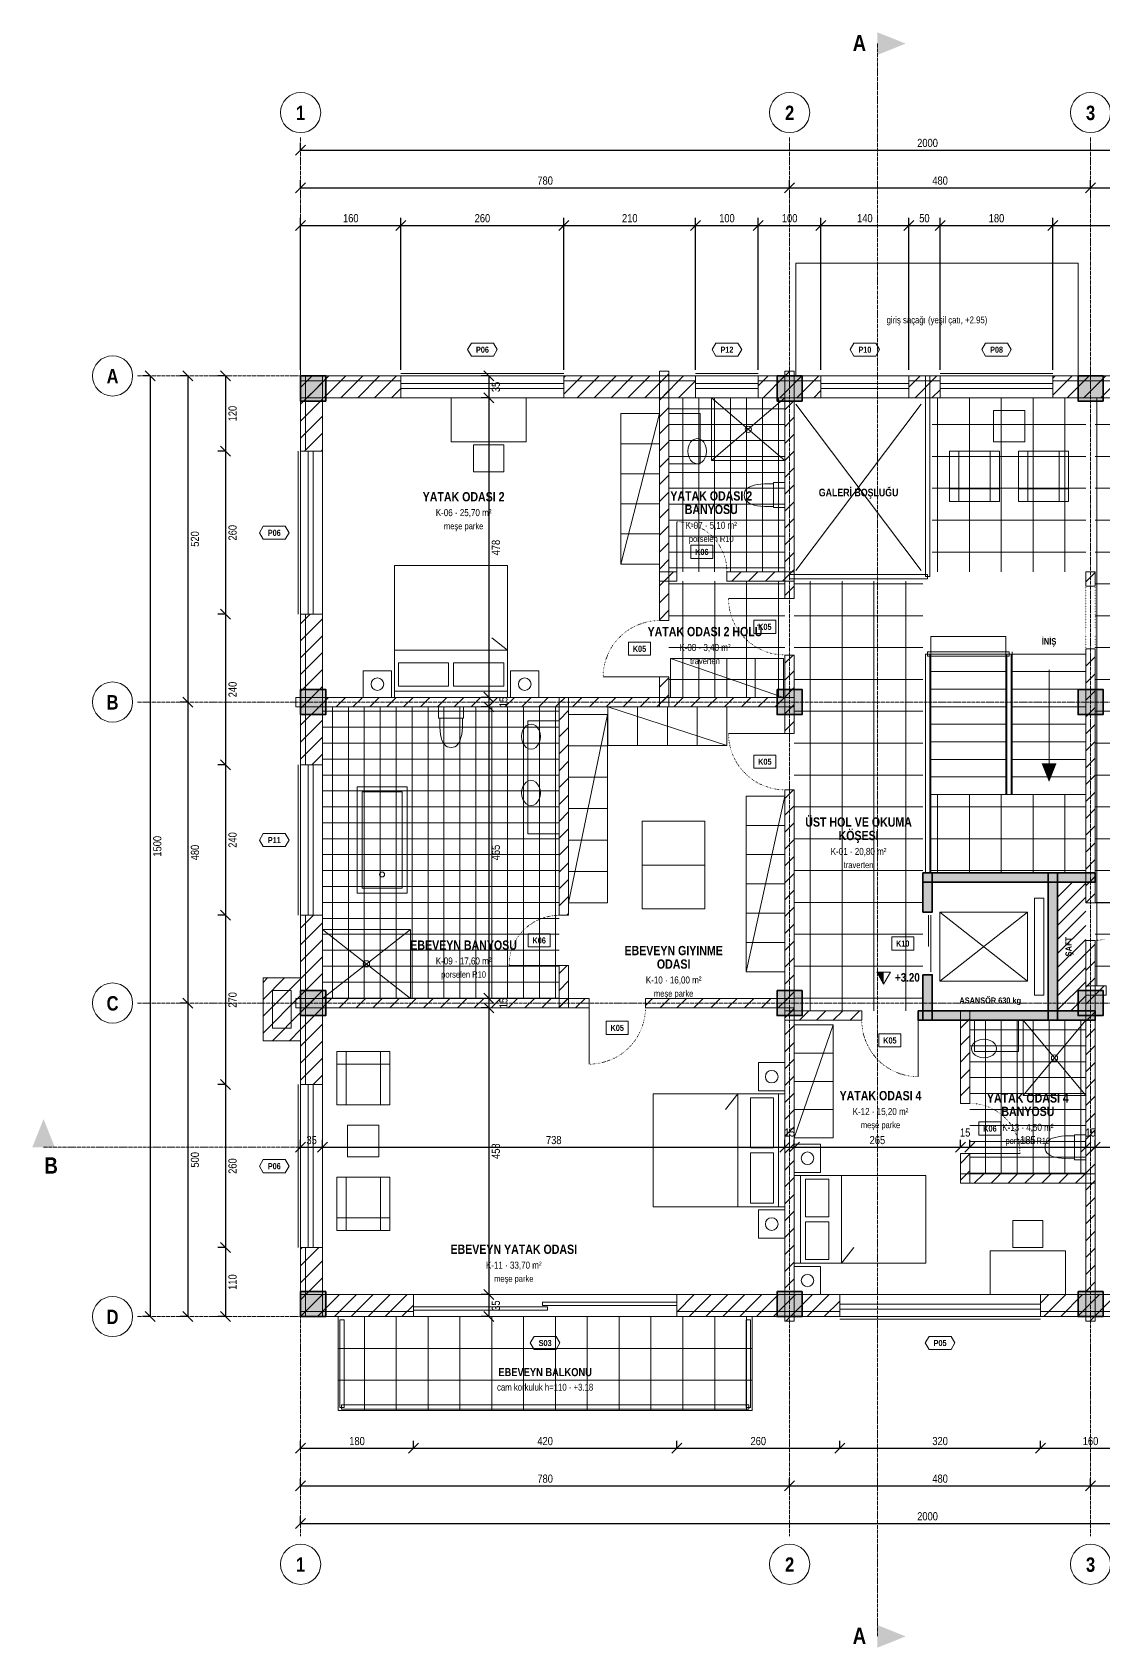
# Model space of a CAD drawing. Header units: centimetres. Extents: x -428 to 2381, y -528 to 2048.
# Drawn here: x -428 to 1281, y -528 to 2048 of the extents above; entities that cross this region are included whole.
import ezdxf
from ezdxf.enums import TextEntityAlignment as Align

# ---------------------------------------------------------------- set-up
doc = ezdxf.new("R2010")
doc.units = ezdxf.units.CM
doc.header["$LTSCALE"] = 0.25
doc.linetypes.add('ACAD_ISO04W100', pattern=[30, 24, -3, 0, -3])
doc.linetypes.add('ACAD_ISO07W100', pattern=[3, 0, -3])
for name, color, linetype, lineweight in [('M-BACA-TUGLA', 116, 'Continuous', 9), ('M-BACA-TUGLA-T', 8, 'Continuous', 5), ('M-DUVA-GAZBETON', 64, 'Continuous', 20), ('M-DUVA-GAZBETON-T', 8, 'Continuous', 5), ('M-GOST-ACYONU', 248, 'ACAD_ISO07W100', 9), ('M-GOST-AKS', 1, 'ACAD_ISO04W100', 9), ('M-GOST-AKSPOZ', 1, 'Continuous', 9), ('M-GOST-DISOLCU', 40, 'Continuous', 9), ('M-GOST-ICOLCU', 44, 'Continuous', 9), ('M-GOST-IZDUSUM', 80, 'ACAD_ISO07W100', 18), ('M-GOST-KAPIPOZ', 95, 'Continuous', 9), ('M-GOST-KESITHATTI', 240, 'ACAD_ISO04W100', 18), ('M-GOST-MAHALPOZ', 7, 'Continuous', 9), ('M-GOST-MERDIVEPOZ', 145, 'Continuous', 9), ('M-GOST-PENCEREPOZ', 62, 'Continuous', 9), ('M-GOST-PLANKOT', 46, 'Continuous', 9), ('M-GOST-YAZI', 2, 'Continuous', 9), ('M-ISYA-TASYUNU', 251, 'Continuous', 9), ('M-KALD-TAS', 45, 'Continuous', 9), ('M-KALD-TAS-T', 8, 'Continuous', 5), ('M-KORK-CAM', 100, 'Continuous', 9), ('M-KPKN-AHSAP', 93, 'Continuous', 9), ('M-KPKS-AHSAP', 160, 'Continuous', 9), ('M-MERD-BETONARME', 6, 'Continuous', 18), ('M-MERD-BETONARME-T', 8, 'Continuous', 5), ('M-PNKS-ALUMINYUM', 171, 'Continuous', 9), ('M-SAFT-TESISAT-T', 8, 'Continuous', 5), ('M-TASI-BETONARME', 5, 'Continuous', 35), ('M-TASI-BETONARME-T', 250, 'Continuous', 5), ('M-TEFR-MEKANIK', 238, 'Continuous', 9), ('M-TEFR-MIMARI', 29, 'Continuous', 9), ('M-ZMNK-DOGALTAS-T', 8, 'Continuous', 5), ('M-ZMNK-SERAMIK-T', 8, 'Continuous', 5)]:
    doc.layers.add(name, color=color, linetype=linetype, lineweight=lineweight)
doc.styles.add('YAZI', font='arialn.ttf')
doc.styles.add('YAZI-KALIN', font='arialnb.ttf')
doc.dimstyles.new('MIMARI-1-100', dxfattribs={"dimscale": 10, "dimtxt": 1.296, "dimasz": 2.5, "dimexe": 1.2, "dimexo": 0, "dimgap": 0.5, "dimtad": 1, "dimdec": 0, "dimtxsty": 'YAZI', "dimtsz": 0.8, "dimcen": 2.5, "dimclrd": 256, "dimclre": 256, "dimclrt": 256, "dimazin": 3, "dimtfac": 1, "dimtmove": 0, "dimatfit": 3, "dimarcsym": 0})

msp = doc.modelspace()

# ---------------------------------------------------------------- hatches: boundary and pattern name
at = {"layer": 'M-BACA-TUGLA-T'}
h = msp.add_hatch(dxfattribs=at)
h.set_pattern_fill('ANSI31', scale=6)
h.paths.add_polyline_path([(-60, 540), (0, 540), (0, 440), (-60, 440)])
at = {"layer": 'M-DUVA-GAZBETON-T'}
h = msp.add_hatch(dxfattribs=at)
h.set_pattern_fill('ANSI31', scale=6)
h.paths.add_polyline_path([(0, 1500), (35, 1500), (35, 1380), (0, 1380)])
h = msp.add_hatch(dxfattribs=at)
h.set_pattern_fill('ANSI31', scale=6)
h.paths.add_polyline_path([(0, 1500), (160, 1500), (160, 1465), (0, 1465)])
h = msp.add_hatch(dxfattribs=at)
h.set_pattern_fill('ANSI31', scale=6)
h.paths.add_polyline_path([(420, 1500), (630, 1500), (630, 1465), (420, 1465)])
h = msp.add_hatch(dxfattribs=at)
h.set_pattern_fill('ANSI31', scale=6)
h.paths.add_polyline_path([(572.5, 1507.5), (587.5, 1507.5), (587.5, 1110), (572.5, 1110)])
h = msp.add_hatch(dxfattribs=at)
h.set_pattern_fill('ANSI31', scale=6)
h.paths.add_polyline_path([(730, 1500), (830, 1500), (830, 1465), (730, 1465)])
h = msp.add_hatch(dxfattribs=at)
h.set_pattern_fill('ANSI31', scale=6)
h.paths.add_polyline_path([(772.5, 1507.5), (787.5, 1507.5), (787.5, 1145), (772.5, 1145)])
h = msp.add_hatch(dxfattribs=at)
h.set_pattern_fill('ANSI31', scale=6)
h.paths.add_polyline_path([(970, 1500), (1020, 1500), (1020, 1465), (970, 1465)])
h = msp.add_hatch(dxfattribs=at)
h.set_pattern_fill('ANSI31', scale=6)
h.paths.add_polyline_path([(1200, 1500), (1540, 1500), (1540, 1465), (1200, 1465)])
h = msp.add_hatch(dxfattribs=at)
h.set_pattern_fill('ANSI31', scale=6)
h.paths.add_polyline_path([(572.5, 1187.5), (600, 1187.5), (600, 1172.5), (572.5, 1172.5)])
h = msp.add_hatch(dxfattribs=at)
h.set_pattern_fill('ANSI31', scale=6)
h.paths.add_polyline_path([(680, 1187.5), (787.5, 1187.5), (787.5, 1172.5), (680, 1172.5)])
h = msp.add_hatch(dxfattribs=at)
h.set_pattern_fill('ANSI31', scale=6)
h.paths.add_polyline_path([(1252.5, 1187.5), (1267.5, 1187.5), (1267.5, 1165), (1252.5, 1165)])
h = msp.add_hatch(dxfattribs=at)
h.set_pattern_fill('ANSI31', scale=6)
h.paths.add_polyline_path([(0, 1120), (35, 1120), (35, 880), (0, 880)])
h = msp.add_hatch(dxfattribs=at)
h.set_pattern_fill('ANSI31', scale=6)
h.paths.add_polyline_path([(1252.5, 1065), (1267.5, 1065), (1267.5, 660), (1252.5, 660)])
h = msp.add_hatch(dxfattribs=at)
h.set_pattern_fill('ANSI31', scale=6)
h.paths.add_polyline_path([(772.5, 1055), (787.5, 1055), (787.5, 930), (772.5, 930)])
h = msp.add_hatch(dxfattribs=at)
h.set_pattern_fill('ANSI31', scale=6)
h.paths.add_polyline_path([(572.5, 1020), (587.5, 1020), (587.5, 972.5), (572.5, 972.5)])
h = msp.add_hatch(dxfattribs=at)
h.set_pattern_fill('ANSI31', scale=6)
h.paths.add_polyline_path([(-7.5, 987.5), (787.5, 987.5), (787.5, 972.5), (-7.5, 972.5)])
h = msp.add_hatch(dxfattribs=at)
h.set_pattern_fill('ANSI31', scale=6)
h.paths.add_polyline_path([(412.5, 987.5), (427.5, 987.5), (427.5, 640), (412.5, 640)])
h = msp.add_hatch(dxfattribs=at)
h.set_pattern_fill('ANSI31', scale=6)
h.paths.add_polyline_path([(772.5, 840), (787.5, 840), (787.5, -7.5), (772.5, -7.5)])
h = msp.add_hatch(dxfattribs=at)
h.set_pattern_fill('ANSI31', scale=6)
h.paths.add_polyline_path([(0, 640), (35, 640), (35, 370), (0, 370)])
h = msp.add_hatch(dxfattribs=at)
h.set_pattern_fill('ANSI31', scale=6)
h.paths.add_polyline_path([(1252.5, 600), (1267.5, 600), (1267.5, -7.5), (1252.5, -7.5)])
h = msp.add_hatch(dxfattribs=at)
h.set_pattern_fill('ANSI31', scale=6)
h.paths.add_polyline_path([(412.5, 560), (427.5, 560), (427.5, 492.5), (412.5, 492.5)])
h = msp.add_hatch(dxfattribs=at)
h.set_pattern_fill('ANSI31', scale=6)
h.paths.add_polyline_path([(1252.5, 527.5), (1285, 527.5), (1285, 512.5), (1252.5, 512.5)])
h = msp.add_hatch(dxfattribs=at)
h.set_pattern_fill('ANSI31', scale=6)
h.paths.add_polyline_path([(-7.5, 507.5), (460, 507.5), (460, 492.5), (-7.5, 492.5)])
h = msp.add_hatch(dxfattribs=at)
h.set_pattern_fill('ANSI31', scale=6)
h.paths.add_polyline_path([(550, 507.5), (787.5, 507.5), (787.5, 492.5), (550, 492.5)])
h = msp.add_hatch(dxfattribs=at)
h.set_pattern_fill('ANSI31', scale=6)
h.paths.add_polyline_path([(772.5, 487.5), (895, 487.5), (895, 472.5), (772.5, 472.5)])
h = msp.add_hatch(dxfattribs=at)
h.set_pattern_fill('ANSI31', scale=6)
h.paths.add_polyline_path([(1052.5, 487.5), (1067.5, 487.5), (1067.5, 340), (1052.5, 340)])
h = msp.add_hatch(dxfattribs=at)
h.set_pattern_fill('ANSI31', scale=6)
h.paths.add_polyline_path([(1052.5, 260), (1067.5, 260), (1067.5, 212.5), (1052.5, 212.5)])
h = msp.add_hatch(dxfattribs=at)
h.set_pattern_fill('ANSI31', scale=6)
h.paths.add_polyline_path([(1052.5, 227.5), (1267.5, 227.5), (1267.5, 212.5), (1052.5, 212.5)])
h = msp.add_hatch(dxfattribs=at)
h.set_pattern_fill('ANSI31', scale=6)
h.paths.add_polyline_path([(0, 110), (35, 110), (35, 0), (0, 0)])
h = msp.add_hatch(dxfattribs=at)
h.set_pattern_fill('ANSI31', scale=6)
h.paths.add_polyline_path([(0, 35), (180, 35), (180, 0), (0, 0)])
h = msp.add_hatch(dxfattribs=at)
h.set_pattern_fill('ANSI31', scale=6)
h.paths.add_polyline_path([(600, 35), (860, 35), (860, 0), (600, 0)])
h = msp.add_hatch(dxfattribs=at)
h.set_pattern_fill('ANSI31', scale=6)
h.paths.add_polyline_path([(1180, 35), (1340, 35), (1340, 0), (1180, 0)])
at = {"layer": 'M-GOST-KESITHATTI'}
h = msp.add_hatch(color=256, dxfattribs=at)
h.dxf.hatch_style = 1
h.paths.add_polyline_path([(920, 2048), (965, 2030), (920, 2012)])
h = msp.add_hatch(color=256, dxfattribs=at)
h.dxf.hatch_style = 1
h.paths.add_polyline_path([(-428, 270), (-410, 315), (-392, 270)])
h = msp.add_hatch(color=256, dxfattribs=at)
h.dxf.hatch_style = 1
h.paths.add_polyline_path([(920, -492), (965, -510), (920, -528)])
at = {"layer": 'M-GOST-PLANKOT'}
h = msp.add_hatch(color=256, dxfattribs=at)
h.dxf.hatch_style = 1
h.paths.add_polyline_path([(919, 549), (930, 549), (930, 530)])
at = {"layer": 'M-KALD-TAS-T'}
h = msp.add_hatch(dxfattribs=at)
h.set_pattern_fill('NET', scale=16)
h.paths.add_polyline_path([(60, 0), (720, 0), (720, -150), (60, -150)])
at = {"layer": 'M-MERD-BETONARME-T'}
h = msp.add_hatch(color=256, dxfattribs=at)
h.dxf.hatch_style = 1
h.paths.add_polyline_path([(1181.8, 882.5), (1205.8, 882.5), (1193.8, 852.5)])
at = {"layer": 'M-SAFT-TESISAT-T'}
h = msp.add_hatch(dxfattribs=at)
h.set_pattern_fill('ANSI31', scale=5)
h.paths.add_polyline_path([(1207.5, 692.5), (1252.5, 692.5), (1252.5, 487.5), (1207.5, 487.5)])
at = {"layer": 'M-TASI-BETONARME-T'}
h = msp.add_hatch(color=256, dxfattribs=at)
h.dxf.hatch_style = 1
h.paths.add_polyline_path([(0, 1500), (40, 1500), (40, 1460), (0, 1460)])
h = msp.add_hatch(color=256, dxfattribs=at)
h.dxf.hatch_style = 1
h.paths.add_polyline_path([(760, 1500), (800, 1500), (800, 1460), (760, 1460)])
h = msp.add_hatch(color=256, dxfattribs=at)
h.dxf.hatch_style = 1
h.paths.add_polyline_path([(1240, 1500), (1280, 1500), (1280, 1460), (1240, 1460)])
h = msp.add_hatch(color=256, dxfattribs=at)
h.dxf.hatch_style = 1
h.paths.add_polyline_path([(0, 1000), (40, 1000), (40, 960), (0, 960)])
h = msp.add_hatch(color=256, dxfattribs=at)
h.dxf.hatch_style = 1
h.paths.add_polyline_path([(760, 1000), (800, 1000), (800, 960), (760, 960)])
h = msp.add_hatch(color=256, dxfattribs=at)
h.dxf.hatch_style = 1
h.paths.add_polyline_path([(1240, 1000), (1280, 1000), (1280, 960), (1240, 960)])
h = msp.add_hatch(color=256, dxfattribs=at)
h.dxf.hatch_style = 1
h.paths.add_polyline_path([(992.5, 707.5), (1007.5, 707.5), (1007.5, 645), (992.5, 645)])
h = msp.add_hatch(color=256, dxfattribs=at)
h.dxf.hatch_style = 1
h.paths.add_polyline_path([(992.5, 707.5), (1267.5, 707.5), (1267.5, 692.5), (992.5, 692.5)])
h = msp.add_hatch(color=256, dxfattribs=at)
h.dxf.hatch_style = 1
h.paths.add_polyline_path([(1192.5, 707.5), (1207.5, 707.5), (1207.5, 472.5), (1192.5, 472.5)])
h = msp.add_hatch(color=256, dxfattribs=at)
h.dxf.hatch_style = 1
h.paths.add_polyline_path([(992.5, 545), (1007.5, 545), (1007.5, 472.5), (992.5, 472.5)])
h = msp.add_hatch(color=256, dxfattribs=at)
h.dxf.hatch_style = 1
h.paths.add_polyline_path([(0, 520), (40, 520), (40, 480), (0, 480)])
h = msp.add_hatch(color=256, dxfattribs=at)
h.dxf.hatch_style = 1
h.paths.add_polyline_path([(760, 520), (800, 520), (800, 480), (760, 480)])
h = msp.add_hatch(color=256, dxfattribs=at)
h.dxf.hatch_style = 1
h.paths.add_polyline_path([(1240, 520), (1280, 520), (1280, 480), (1240, 480)])
h = msp.add_hatch(color=256, dxfattribs=at)
h.dxf.hatch_style = 1
h.paths.add_polyline_path([(985, 487.5), (1267.5, 487.5), (1267.5, 472.5), (985, 472.5)])
h = msp.add_hatch(color=256, dxfattribs=at)
h.dxf.hatch_style = 1
h.paths.add_polyline_path([(0, 40), (40, 40), (40, 0), (0, 0)])
h = msp.add_hatch(color=256, dxfattribs=at)
h.dxf.hatch_style = 1
h.paths.add_polyline_path([(760, 40), (800, 40), (800, 0), (760, 0)])
h = msp.add_hatch(color=256, dxfattribs=at)
h.dxf.hatch_style = 1
h.paths.add_polyline_path([(1240, 40), (1280, 40), (1280, 0), (1240, 0)])
at = {"layer": 'M-ZMNK-DOGALTAS-T'}
h = msp.add_hatch(dxfattribs=at)
h.set_pattern_fill('NET', scale=16)
h.paths.add_polyline_path([(1007.5, 1465), (1252.5, 1465), (1252.5, 1187.5), (1007.5, 1187.5)])
h = msp.add_hatch(dxfattribs=at)
h.set_pattern_fill('NET', scale=16)
h.paths.add_polyline_path([(1267.5, 1465), (1392.5, 1465), (1392.5, 527.5), (1267.5, 527.5)])
h = msp.add_hatch(dxfattribs=at)
h.set_pattern_fill('NET', scale=16)
h.paths.add_polyline_path([(1007.5, 1187.5), (1007.5, 1172.5)])
h = msp.add_hatch(dxfattribs=at)
h.set_pattern_fill('NET', scale=16)
h.paths.add_polyline_path([(587.5, 1172.5), (772.5, 1172.5), (772.5, 987.5), (587.5, 987.5)])
h = msp.add_hatch(dxfattribs=at)
h.set_pattern_fill('NET', scale=16)
h.paths.add_polyline_path([(787.5, 1172.5), (992.5, 1172.5), (992.5, 487.5), (787.5, 487.5)])
h = msp.add_hatch(dxfattribs=at)
h.set_pattern_fill('NET', scale=16)
h.paths.add_polyline_path([(1005, 832.5), (1252.5, 832.5), (1252.5, 707.5), (1005, 707.5)])
at = {"layer": 'M-ZMNK-SERAMIK-T'}
h = msp.add_hatch(dxfattribs=at)
h.set_pattern_fill('NET', scale=8)
h.paths.add_polyline_path([(587.5, 1465), (772.5, 1465), (772.5, 1187.5), (587.5, 1187.5)])
h = msp.add_hatch(dxfattribs=at)
h.set_pattern_fill('NET', scale=8)
h.paths.add_polyline_path([(35, 972.5), (412.5, 972.5), (412.5, 507.5), (35, 507.5)])
h = msp.add_hatch(dxfattribs=at)
h.set_pattern_fill('NET', scale=8)
h.paths.add_polyline_path([(1067.5, 472.5), (1252.5, 472.5), (1252.5, 227.5), (1067.5, 227.5)])

# ---------------------------------------------------------------- linework, layer by layer
at = {"layer": 'M-BACA-TUGLA'}
for points in [[(-60, 540), (0, 540), (0, 440), (-60, 440)], [(-45, 520), (-15, 520), (-15, 460), (-45, 460)]]:
    msp.add_lwpolyline(points, close=True, dxfattribs=at)
at = {"layer": 'M-DUVA-GAZBETON'}
for points in [[(0, 1500), (35, 1500), (35, 1380), (0, 1380)], [(0, 1500), (160, 1500), (160, 1465), (0, 1465)], [(420, 1500), (630, 1500), (630, 1465), (420, 1465)], [(572.5, 1507.5), (587.5, 1507.5), (587.5, 1110), (572.5, 1110)], [(730, 1500), (830, 1500), (830, 1465), (730, 1465)], [(772.5, 1507.5), (787.5, 1507.5), (787.5, 1145), (772.5, 1145)], [(970, 1500), (1020, 1500), (1020, 1465), (970, 1465)], [(1200, 1500), (1540, 1500), (1540, 1465), (1200, 1465)], [(572.5, 1187.5), (600, 1187.5), (600, 1172.5), (572.5, 1172.5)], [(680, 1187.5), (787.5, 1187.5), (787.5, 1172.5), (680, 1172.5)], [(1252.5, 1187.5), (1267.5, 1187.5), (1267.5, 1165), (1252.5, 1165)], [(0, 1120), (35, 1120), (35, 880), (0, 880)], [(1252.5, 1065), (1267.5, 1065), (1267.5, 660), (1252.5, 660)], [(772.5, 1055), (787.5, 1055), (787.5, 930), (772.5, 930)], [(572.5, 1020), (587.5, 1020), (587.5, 972.5), (572.5, 972.5)], [(-7.5, 987.5), (787.5, 987.5), (787.5, 972.5), (-7.5, 972.5)], [(412.5, 987.5), (427.5, 987.5), (427.5, 640), (412.5, 640)], [(772.5, 840), (787.5, 840), (787.5, -7.5), (772.5, -7.5)], [(0, 640), (35, 640), (35, 370), (0, 370)], [(1252.5, 600), (1267.5, 600), (1267.5, -7.5), (1252.5, -7.5)], [(412.5, 560), (427.5, 560), (427.5, 492.5), (412.5, 492.5)], [(1252.5, 527.5), (1285, 527.5), (1285, 512.5), (1252.5, 512.5)], [(-7.5, 507.5), (460, 507.5), (460, 492.5), (-7.5, 492.5)], [(550, 507.5), (787.5, 507.5), (787.5, 492.5), (550, 492.5)], [(772.5, 487.5), (895, 487.5), (895, 472.5), (772.5, 472.5)], [(1052.5, 487.5), (1067.5, 487.5), (1067.5, 340), (1052.5, 340)], [(1052.5, 260), (1067.5, 260), (1067.5, 212.5), (1052.5, 212.5)], [(1052.5, 227.5), (1267.5, 227.5), (1267.5, 212.5), (1052.5, 212.5)], [(0, 110), (35, 110), (35, 0), (0, 0)], [(0, 35), (180, 35), (180, 0), (0, 0)], [(600, 35), (860, 35), (860, 0), (600, 0)], [(1180, 35), (1340, 35), (1340, 0), (1180, 0)]]:
    msp.add_lwpolyline(points, close=True, dxfattribs=at)
at = {"layer": 'M-GOST-ACYONU'}
for points in [[(600, 1267.5), (605.2, 1267.3), (610.4, 1266.8), (615.6, 1266), (620.7, 1264.8), (625.7, 1263.3), (630.6, 1261.4), (635.4, 1259.2), (640, 1256.8), (644.4, 1254), (648.7, 1251), (652.7, 1247.6), (656.6, 1244.1), (660.1, 1240.2), (663.5, 1236.2), (666.5, 1231.9), (669.3, 1227.5), (671.7, 1222.9), (673.9, 1218.1), (675.8, 1213.2), (677.3, 1208.2), (678.5, 1203.1), (679.3, 1197.9), (679.8, 1192.7), (680, 1187.5)], [(682.5, 1145), (682.7, 1139.1), (683.3, 1133.3), (684.2, 1127.4), (685.6, 1121.7), (687.3, 1116.1), (689.4, 1110.6), (691.8, 1105.2), (694.6, 1100), (697.7, 1095), (701.1, 1090.2), (704.8, 1085.7), (708.9, 1081.4), (713.2, 1077.3), (717.7, 1073.6), (722.5, 1070.2), (727.5, 1067.1), (732.7, 1064.3), (738.1, 1061.9), (743.6, 1059.8), (749.2, 1058.1), (754.9, 1056.7), (760.8, 1055.8), (766.6, 1055.2), (772.5, 1055)], [(482.5, 1020), (482.7, 1025.9), (483.3, 1031.7), (484.2, 1037.6), (485.6, 1043.3), (487.3, 1048.9), (489.4, 1054.4), (491.8, 1059.8), (494.6, 1065), (497.7, 1070), (501.1, 1074.8), (504.8, 1079.3), (508.9, 1083.6), (513.2, 1087.7), (517.7, 1091.4), (522.5, 1094.8), (527.5, 1097.9), (532.7, 1100.7), (538.1, 1103.1), (543.6, 1105.2), (549.2, 1106.9), (554.9, 1108.3), (560.8, 1109.2), (566.6, 1109.8), (572.5, 1110)], [(682.5, 930), (682.7, 924.1), (683.3, 918.3), (684.2, 912.4), (685.6, 906.7), (687.3, 901.1), (689.4, 895.6), (691.8, 890.2), (694.6, 885), (697.7, 880), (701.1, 875.2), (704.8, 870.7), (708.9, 866.4), (713.2, 862.3), (717.7, 858.6), (722.5, 855.2), (727.5, 852.1), (732.7, 849.3), (738.1, 846.9), (743.6, 844.8), (749.2, 843.1), (754.9, 841.7), (760.8, 840.8), (766.6, 840.2), (772.5, 840)], [(332.5, 560), (332.7, 565.2), (333.2, 570.4), (334, 575.6), (335.2, 580.7), (336.7, 585.7), (338.6, 590.6), (340.8, 595.4), (343.2, 600), (346, 604.4), (349, 608.7), (352.4, 612.7), (355.9, 616.6), (359.8, 620.1), (363.8, 623.5), (368.1, 626.5), (372.5, 629.3), (377.1, 631.7), (381.9, 633.9), (386.8, 635.8), (391.8, 637.3), (396.9, 638.5), (402.1, 639.3), (407.3, 639.8), (412.5, 640)], [(1283, 602), (1279.2, 601.2), (1275.3, 600.5), (1271.4, 600.1), (1267.5, 600)], [(460, 402.5), (465.9, 402.7), (471.7, 403.3), (477.6, 404.2), (483.3, 405.6), (488.9, 407.3), (494.4, 409.4), (499.8, 411.8), (505, 414.6), (510, 417.7), (514.8, 421.1), (519.3, 424.8), (523.6, 428.9), (527.7, 433.2), (531.4, 437.7), (534.8, 442.5), (537.9, 447.5), (540.7, 452.7), (543.1, 458.1), (545.2, 463.6), (546.9, 469.2), (548.3, 474.9), (549.2, 480.8), (549.8, 486.6), (550, 492.5)], [(985, 382.5), (979.1, 382.7), (973.3, 383.3), (967.4, 384.2), (961.7, 385.6), (956.1, 387.3), (950.6, 389.4), (945.2, 391.8), (940, 394.6), (935, 397.7), (930.2, 401.1), (925.7, 404.8), (921.4, 408.9), (917.3, 413.2), (913.6, 417.7), (910.2, 422.5), (907.1, 427.5), (904.3, 432.7), (901.9, 438.1), (899.8, 443.6), (898.1, 449.2), (896.7, 454.9), (895.8, 460.8), (895.2, 466.6), (895, 472.5)], [(1147.5, 260), (1147.3, 265.2), (1146.8, 270.4), (1146, 275.6), (1144.8, 280.7), (1143.3, 285.7), (1141.4, 290.6), (1139.2, 295.4), (1136.8, 300), (1134, 304.4), (1131, 308.7), (1127.6, 312.7), (1124.1, 316.6), (1120.2, 320.1), (1116.2, 323.5), (1111.9, 326.5), (1107.5, 329.3), (1102.9, 331.7), (1098.1, 333.9), (1093.2, 335.8), (1088.2, 337.3), (1083.1, 338.5), (1077.9, 339.3), (1072.7, 339.8), (1067.5, 340)]]:
    msp.add_lwpolyline(points, dxfattribs=at)
at = {"layer": 'M-GOST-AKS'}
for p, q in [((0, 1880), (0, -350)), ((780, 1880), (780, -350)), ((1260, 1880), (1260, -350)), ((-260, 1500), (2210, 1500)), ((-260, 980), (2210, 980)), ((-260, 500), (2210, 500)), ((-260, 0), (2210, 0))]:
    msp.add_line(p, q, dxfattribs=at)
at = {"layer": 'M-GOST-AKSPOZ'}
for centre in [(0, 1920), (780, 1920), (1260, 1920), (-300, 1500), (-300, 980), (-300, 500), (-300, 0), (0, -395), (780, -395), (1260, -395)]:
    msp.add_circle(centre, 32, dxfattribs=at)
at = {"layer": 'M-GOST-IZDUSUM'}
for p, q in [((1252.5, 1165), (1252.5, 1065)), ((1267.5, 1165), (1267.5, 1065))]:
    msp.add_line(p, q, dxfattribs=at)
at = {"layer": 'M-GOST-KAPIPOZ'}
for points in [[(622.4, 1230), (657.6, 1230), (657.6, 1209), (622.4, 1209)], [(722.9, 1110.5), (758.1, 1110.5), (758.1, 1089.5), (722.9, 1089.5)], [(522.9, 1075.5), (558.1, 1075.5), (558.1, 1054.5), (522.9, 1054.5)], [(722.9, 895.5), (758.1, 895.5), (758.1, 874.5), (722.9, 874.5)], [(362.9, 610.5), (398.1, 610.5), (398.1, 589.5), (362.9, 589.5)], [(942.9, 605.5), (978.1, 605.5), (978.1, 584.5), (942.9, 584.5)], [(487.4, 471), (522.6, 471), (522.6, 450), (487.4, 450)], [(922.4, 451), (957.6, 451), (957.6, 430), (922.4, 430)], [(1081.9, 310.5), (1117.1, 310.5), (1117.1, 289.5), (1081.9, 289.5)]]:
    msp.add_lwpolyline(points, close=True, dxfattribs=at)
at = {"layer": 'M-GOST-KESITHATTI'}
for p, q in [((920, 2030), (920, 1940)), ((920, 1940), (920, -420)), ((-410, 270), (-320, 270)), ((-320, 270), (2270, 270)), ((920, -420), (920, -510))]:
    msp.add_line(p, q, dxfattribs=at)
at = {"layer": 'M-GOST-MAHALPOZ'}
for p, q in [((790, 1455), (990, 1190)), ((790, 1190), (990, 1455))]:
    msp.add_line(p, q, dxfattribs=at)
at = {"layer": 'M-GOST-PENCEREPOZ'}
for points in [[(266.4, 1542), (272.4, 1552.5), (307.6, 1552.5), (313.6, 1542), (307.6, 1531.5), (272.4, 1531.5)], [(656.4, 1542), (662.4, 1552.5), (697.6, 1552.5), (703.6, 1542), (697.6, 1531.5), (662.4, 1531.5)], [(876.4, 1542), (882.4, 1552.5), (917.6, 1552.5), (923.6, 1542), (917.6, 1531.5), (882.4, 1531.5)], [(1086.4, 1542), (1092.4, 1552.5), (1127.6, 1552.5), (1133.6, 1542), (1127.6, 1531.5), (1092.4, 1531.5)], [(-65.6, 1250), (-59.6, 1260.5), (-24.4, 1260.5), (-18.4, 1250), (-24.4, 1239.5), (-59.6, 1239.5)], [(-65.6, 760), (-59.6, 770.5), (-24.4, 770.5), (-18.4, 760), (-24.4, 749.5), (-59.6, 749.5)], [(-65.6, 240), (-59.6, 250.5), (-24.4, 250.5), (-18.4, 240), (-24.4, 229.5), (-59.6, 229.5)], [(366.4, -42), (372.4, -31.5), (407.6, -31.5), (413.6, -42), (407.6, -52.5), (372.4, -52.5)], [(996.4, -42), (1002.4, -31.5), (1037.6, -31.5), (1043.6, -42), (1037.6, -52.5), (1002.4, -52.5)]]:
    msp.add_lwpolyline(points, close=True, dxfattribs=at)
at = {"layer": 'M-GOST-PLANKOT'}
msp.add_lwpolyline([(919, 549), (941, 549), (930, 530)], close=True, dxfattribs=at)
at = {"layer": 'M-ISYA-TASYUNU'}
for p, q in [((8, 1500), (8, 1380)), ((0, 1492), (160, 1492)), ((420, 1492), (630, 1492)), ((730, 1492), (830, 1492)), ((970, 1492), (1020, 1492)), ((1200, 1492), (1540, 1492)), ((8, 1120), (8, 880)), ((8, 640), (8, 370)), ((8, 110), (8, 0)), ((0, 8), (180, 8)), ((600, 8), (860, 8)), ((1180, 8), (1340, 8))]:
    msp.add_line(p, q, dxfattribs=at)
at = {"layer": 'M-KALD-TAS'}
for points in [[(790, 1680), (1240, 1680), (1240, 1500), (790, 1500)], [(60, 0), (720, 0), (720, -150), (60, -150)]]:
    msp.add_lwpolyline(points, close=True, dxfattribs=at)
at = {"layer": 'M-KORK-CAM'}
for points in [[(996.5, 1500), (1003.5, 1500), (1003.5, 1180), (996.5, 1180)], [(780, 1183.5), (1000, 1183.5), (1000, 1176.5), (780, 1176.5)], [(996.5, 1056.5), (1003.5, 1056.5), (1003.5, 707.5), (996.5, 707.5)], [(1000, 1060), (1130, 1060), (1130, 1053), (1000, 1053)], [(1126.5, 1056.5), (1133.5, 1056.5), (1133.5, 832.5), (1126.5, 832.5)], [(62.5, -5), (69.5, -5), (69.5, -145), (62.5, -145)], [(710.5, -5), (717.5, -5), (717.5, -145), (710.5, -145)], [(65, -140.5), (715, -140.5), (715, -147.5), (65, -147.5)]]:
    msp.add_lwpolyline(points, close=True, dxfattribs=at)
at = {"layer": 'M-KPKN-AHSAP'}
for p, q in [((600, 1187.5), (600, 1267.5)), ((772.5, 1145), (682.5, 1145)), ((572.5, 1020), (482.5, 1020)), ((772.5, 930), (682.5, 930)), ((1267.5, 660), (1327.5, 660)), ((1001.5, 640), (1001.5, 590)), ((1005.5, 640), (1005.5, 550)), ((412.5, 560), (332.5, 560)), ((460, 492.5), (460, 402.5)), ((985, 472.5), (985, 382.5)), ((1067.5, 260), (1147.5, 260))]:
    msp.add_line(p, q, dxfattribs=at)
at = {"layer": 'M-KPKS-AHSAP'}
for p, q in [((600, 1187.5), (600, 1172.5)), ((680, 1187.5), (680, 1172.5)), ((772.5, 1145), (787.5, 1145)), ((572.5, 1110), (587.5, 1110)), ((772.5, 1055), (787.5, 1055)), ((572.5, 1020), (587.5, 1020)), ((772.5, 930), (787.5, 930)), ((772.5, 840), (787.5, 840)), ((1252.5, 660), (1267.5, 660)), ((412.5, 640), (427.5, 640)), ((1252.5, 600), (1267.5, 600)), ((412.5, 560), (427.5, 560)), ((460, 507.5), (460, 492.5)), ((550, 507.5), (550, 492.5)), ((895, 487.5), (895, 472.5)), ((985, 487.5), (985, 472.5)), ((1052.5, 340), (1067.5, 340)), ((1052.5, 260), (1067.5, 260))]:
    msp.add_line(p, q, dxfattribs=at)
at = {"layer": 'M-MERD-BETONARME'}
for p, q in [((1005, 1084.5), (1125, 1084.5)), ((1005, 1084.5), (1005, 832.5)), ((1125, 1084.5), (1125, 832.5)), ((1005, 1056.5), (1125, 1056.5)), ((1125, 1060), (1125, 832.5)), ((1135, 1060), (1135, 832.5)), ((1135, 1056.5), (1252.5, 1056.5)), ((1135, 1056.5), (1135, 832.5)), ((1252.5, 1056.5), (1252.5, 832.5)), ((1193.8, 1031.5), (1193.8, 857.5)), ((1005, 1028.5), (1125, 1028.5)), ((1135, 1028.5), (1252.5, 1028.5)), ((1005, 1000.5), (1125, 1000.5)), ((1135, 1000.5), (1252.5, 1000.5)), ((1005, 972.5), (1125, 972.5)), ((1135, 972.5), (1252.5, 972.5)), ((1005, 944.5), (1125, 944.5)), ((1135, 944.5), (1252.5, 944.5)), ((1005, 916.5), (1125, 916.5)), ((1135, 916.5), (1252.5, 916.5)), ((1005, 888.5), (1125, 888.5)), ((1135, 888.5), (1252.5, 888.5)), ((1005, 860.5), (1125, 860.5)), ((1135, 860.5), (1252.5, 860.5)), ((1005, 832.5), (1125, 832.5)), ((1135, 832.5), (1252.5, 832.5))]:
    msp.add_line(p, q, dxfattribs=at)
msp.add_lwpolyline([(1005, 832.5), (1252.5, 832.5), (1252.5, 707.5), (1005, 707.5)], close=True, dxfattribs=at)
at = {"layer": 'M-PNKS-ALUMINYUM'}
for p, q in [((160, 1504), (420, 1504)), ((160, 1504), (420, 1504)), ((160, 1500), (420, 1500)), ((160, 1500), (160, 1465)), ((420, 1500), (420, 1465)), ((630, 1504), (730, 1504)), ((630, 1504), (730, 1504)), ((630, 1500), (730, 1500)), ((630, 1500), (630, 1465)), ((730, 1500), (730, 1465)), ((830, 1500), (970, 1500)), ((830, 1500), (830, 1465)), ((970, 1500), (970, 1465)), ((1020, 1504), (1200, 1504)), ((1020, 1504), (1200, 1504)), ((1020, 1500), (1200, 1500)), ((1020, 1500), (1020, 1465)), ((1200, 1500), (1200, 1465)), ((160, 1465), (420, 1465)), ((630, 1465), (730, 1465)), ((830, 1465), (970, 1465)), ((1020, 1465), (1200, 1465)), ((-4, 1380), (-4, 1120)), ((-4, 1380), (-4, 1120)), ((0, 1380), (0, 1120)), ((0, 1380), (35, 1380)), ((35, 1380), (35, 1120)), ((0, 1120), (35, 1120)), ((-4, 880), (-4, 640)), ((-4, 880), (-4, 640)), ((0, 880), (0, 640)), ((0, 880), (35, 880)), ((35, 880), (35, 640)), ((0, 640), (35, 640)), ((-4, 370), (-4, 110)), ((-4, 370), (-4, 110)), ((0, 370), (0, 110)), ((0, 370), (35, 370)), ((35, 370), (35, 110)), ((0, 110), (35, 110)), ((180, 35), (600, 35)), ((180, 35), (180, 0)), ((600, 35), (600, 0)), ((860, 35), (1180, 35)), ((860, 35), (860, 0)), ((1180, 35), (1180, 0)), ((180, 0), (600, 0)), ((860, 0), (1180, 0)), ((860, -4), (1180, -4)), ((860, -4), (1180, -4))]:
    msp.add_line(p, q, dxfattribs=at)
for points in [[(160, 1488), (420, 1488), (420, 1480), (160, 1480)], [(630, 1488), (730, 1488), (730, 1480), (630, 1480)], [(830, 1488), (970, 1488), (970, 1480), (830, 1480)], [(1020, 1488), (1200, 1488), (1200, 1480), (1020, 1480)], [(12, 1380), (20, 1380), (20, 1120), (12, 1120)], [(12, 880), (20, 880), (20, 640), (12, 640)], [(12, 370), (20, 370), (20, 110), (12, 110)], [(180, 15.5), (394, 15.5), (394, 10), (180, 10)], [(386, 23), (600, 23), (600, 17.5), (386, 17.5)], [(860, 20), (1180, 20), (1180, 12), (860, 12)]]:
    msp.add_lwpolyline(points, close=True, dxfattribs=at)
at = {"layer": 'M-TASI-BETONARME'}
for points in [[(0, 1500), (40, 1500), (40, 1460), (0, 1460)], [(760, 1500), (800, 1500), (800, 1460), (760, 1460)], [(1240, 1500), (1280, 1500), (1280, 1460), (1240, 1460)], [(0, 1000), (40, 1000), (40, 960), (0, 960)], [(760, 1000), (800, 1000), (800, 960), (760, 960)], [(1240, 1000), (1280, 1000), (1280, 960), (1240, 960)], [(992.5, 707.5), (1007.5, 707.5), (1007.5, 645), (992.5, 645)], [(992.5, 707.5), (1267.5, 707.5), (1267.5, 692.5), (992.5, 692.5)], [(1192.5, 707.5), (1207.5, 707.5), (1207.5, 472.5), (1192.5, 472.5)], [(992.5, 545), (1007.5, 545), (1007.5, 472.5), (992.5, 472.5)], [(0, 520), (40, 520), (40, 480), (0, 480)], [(760, 520), (800, 520), (800, 480), (760, 480)], [(1240, 520), (1280, 520), (1280, 480), (1240, 480)], [(985, 487.5), (1267.5, 487.5), (1267.5, 472.5), (985, 472.5)], [(0, 40), (40, 40), (40, 0), (0, 0)], [(760, 40), (800, 40), (800, 0), (760, 0)], [(1240, 40), (1280, 40), (1280, 0), (1240, 0)]]:
    msp.add_lwpolyline(points, close=True, dxfattribs=at)
at = {"layer": 'M-TEFR-MEKANIK'}
for p, q in [((655.5, 1465), (772.5, 1365)), ((655.5, 1365), (772.5, 1465)), ((545, 720), (645, 720)), ((1019.5, 645), (1159.5, 535)), ((1019.5, 535), (1159.5, 645)), ((35, 617.5), (175, 507.5)), ((35, 507.5), (175, 617.5)), ((1152.5, 472.5), (1252.5, 352.5)), ((1152.5, 352.5), (1252.5, 472.5))]:
    msp.add_line(p, q, dxfattribs=at)
for points in [[(655.5, 1465), (772.5, 1465), (772.5, 1365), (655.5, 1365)], [(587.5, 1360), (587.5, 1440), (637.5, 1440), (637.5, 1360)], [(754.5, 1328), (747, 1328.2), (740.1, 1328.1), (733.9, 1327.6), (728.4, 1326.9), (723.5, 1325.8), (719.3, 1324.5), (715.7, 1322.8), (712.7, 1320.9), (710.4, 1318.6), (708.8, 1316.1), (707.8, 1313.2), (707.5, 1310), (707.8, 1306.8), (708.8, 1303.9), (710.4, 1301.4), (712.7, 1299.1), (715.7, 1297.2), (719.3, 1295.5), (723.5, 1294.2), (728.4, 1293.1), (733.9, 1292.4), (740.1, 1291.9), (747, 1291.8), (754.5, 1292)], [(772.5, 1330), (772.5, 1290), (754.5, 1290), (754.5, 1330)], [(220, 972.5), (260, 972.5), (260, 954.5), (220, 954.5)], [(222, 954.5), (221.8, 947), (221.9, 940.1), (222.4, 933.9), (223.1, 928.4), (224.2, 923.5), (225.5, 919.3), (227.2, 915.7), (229.1, 912.7), (231.4, 910.4), (233.9, 908.8), (236.8, 907.8), (240, 907.5), (243.2, 907.8), (246.1, 908.8), (248.6, 910.4), (250.9, 912.7), (252.8, 915.7), (254.5, 919.3), (255.8, 923.5), (256.9, 928.4), (257.6, 933.9), (258.1, 940.1), (258.2, 947), (258, 954.5)], [(412.5, 950), (412.5, 770), (362.5, 770), (362.5, 950)], [(170, 845), (170, 675), (90, 675), (90, 845)], [(162, 837), (162, 683), (98, 683), (98, 837)], [(545, 790), (645, 790), (645, 650), (545, 650)], [(1019.5, 645), (1159.5, 645), (1159.5, 535), (1019.5, 535)], [(1170.5, 667.5), (1185.5, 667.5), (1185.5, 512.5), (1170.5, 512.5)], [(35, 617.5), (175, 617.5), (175, 507.5), (35, 507.5)], [(1075, 472.5), (1145, 472.5), (1145, 422.5), (1075, 422.5)], [(1152.5, 472.5), (1252.5, 472.5), (1252.5, 352.5), (1152.5, 352.5)], [(1234.5, 288), (1227, 288.2), (1220.1, 288.1), (1213.9, 287.6), (1208.4, 286.9), (1203.5, 285.8), (1199.2, 284.5), (1195.7, 282.8), (1192.7, 280.9), (1190.4, 278.6), (1188.8, 276.1), (1187.8, 273.2), (1187.5, 270), (1187.8, 266.8), (1188.8, 263.9), (1190.4, 261.4), (1192.7, 259.1), (1195.7, 257.2), (1199.2, 255.5), (1203.5, 254.2), (1208.4, 253.1), (1213.9, 252.4), (1220.1, 251.9), (1227, 251.8), (1234.5, 252)], [(1252.5, 290), (1252.5, 250), (1234.5, 250), (1234.5, 290)]]:
    msp.add_lwpolyline(points, close=True, dxfattribs=at)
for points in [[(617.5, 1380), (618, 1374.8), (619.5, 1370), (621.9, 1365.9), (625, 1362.7), (628.6, 1360.7), (632.5, 1360.1), (636.4, 1360.7), (640, 1362.7), (643.1, 1365.9), (645.5, 1370.1), (647, 1374.9), (647.5, 1380), (647, 1385.2), (645.5, 1390), (643.1, 1394.2), (640, 1397.4), (636.4, 1399.4), (632.5, 1400), (628.6, 1399.4), (625, 1397.4), (621.9, 1394.2), (619.5, 1390.1), (618, 1385.3), (617.5, 1380.1)], [(382.5, 925), (382, 930.2), (380.5, 935), (378.1, 939.1), (375, 942.3), (371.4, 944.3), (367.5, 944.9), (363.6, 944.3), (360, 942.3), (356.9, 939.1), (354.5, 934.9), (353, 930.1), (352.5, 925), (353, 919.8), (354.5, 915), (356.9, 910.8), (360, 907.6), (363.6, 905.6), (367.5, 905), (371.4, 905.6), (375, 907.6), (378.1, 910.8), (380.5, 914.9), (382, 919.7), (382.5, 924.9)], [(382.5, 835), (382, 840.2), (380.5, 845), (378.1, 849.1), (375, 852.3), (371.4, 854.3), (367.5, 854.9), (363.6, 854.3), (360, 852.3), (356.9, 849.1), (354.5, 844.9), (353, 840.1), (352.5, 835), (353, 829.8), (354.5, 825), (356.9, 820.8), (360, 817.6), (363.6, 815.6), (367.5, 815), (371.4, 815.6), (375, 817.6), (378.1, 820.8), (380.5, 824.9), (382, 829.7), (382.5, 834.9)], [(1090, 442.5), (1084.8, 442), (1080, 440.5), (1075.9, 438.1), (1072.7, 435), (1070.7, 431.4), (1070.1, 427.5), (1070.7, 423.6), (1072.7, 420), (1075.9, 416.9), (1080.1, 414.5), (1084.9, 413), (1090, 412.5), (1095.2, 413), (1100, 414.5), (1104.2, 416.9), (1107.4, 420), (1109.4, 423.6), (1110, 427.5), (1109.4, 431.4), (1107.4, 435), (1104.2, 438.1), (1100.1, 440.5), (1095.3, 442), (1090.1, 442.5)]]:
    msp.add_lwpolyline(points, dxfattribs=at)
for centre, radius in [((714, 1415), 5), ((130, 705), 4), ((105, 562.5), 5), ((1202.5, 412.5), 5)]:
    msp.add_circle(centre, radius, dxfattribs=at)
at = {"layer": 'M-TEFR-MIMARI'}
for p, q in [((572.5, 1440), (510.5, 1200)), ((572.5, 1392), (510.5, 1392)), ((572.5, 1344), (510.5, 1344)), ((572.5, 1296), (510.5, 1296)), ((572.5, 1248), (510.5, 1248)), ((330, 1062.5), (305, 1082.5)), ((330, 1062.5), (150, 1062.5)), ((770, 987.5), (590, 1049.5)), ((635, 987.5), (635, 1049.5)), ((680, 987.5), (680, 1049.5)), ((725, 987.5), (725, 1049.5)), ((427.5, 660), (489.5, 960)), ((490, 972.5), (680, 910.5)), ((537.5, 972.5), (537.5, 910.5)), ((585, 972.5), (585, 910.5)), ((632.5, 972.5), (632.5, 910.5)), ((427.5, 910), (489.5, 910)), ((427.5, 860), (489.5, 860)), ((772.5, 830), (710.5, 550)), ((427.5, 810), (489.5, 810)), ((772.5, 783.3), (710.5, 783.3)), ((427.5, 760), (489.5, 760)), ((772.5, 736.7), (710.5, 736.7)), ((427.5, 710), (489.5, 710)), ((772.5, 690), (710.5, 690)), ((772.5, 643.3), (710.5, 643.3)), ((772.5, 596.7), (710.5, 596.7)), ((787.5, 285), (849.5, 465)), ((787.5, 420), (849.5, 420)), ((787.5, 375), (849.5, 375)), ((697.5, 355), (677.5, 330)), ((697.5, 355), (697.5, 175)), ((787.5, 330), (849.5, 330)), ((862.5, 85), (862.5, 225)), ((862.5, 85), (882.5, 110))]:
    msp.add_line(p, q, dxfattribs=at)
for points in [[(240, 1465), (360, 1465), (360, 1395), (240, 1395)], [(1105, 1445), (1155, 1445), (1155, 1395), (1105, 1395)], [(572.5, 1440), (572.5, 1200), (510.5, 1200), (510.5, 1440)], [(276, 1390), (324, 1390), (324, 1347), (276, 1347)], [(1115, 1300), (1035, 1300), (1035, 1380), (1115, 1380)], [(1050, 1300), (1035, 1300), (1035, 1380), (1050, 1380)], [(1115, 1300), (1100, 1300), (1100, 1380), (1115, 1380)], [(1225, 1300), (1145, 1300), (1145, 1380), (1225, 1380)], [(1160, 1300), (1145, 1300), (1145, 1380), (1160, 1380)], [(1225, 1300), (1210, 1300), (1210, 1380), (1225, 1380)], [(1115, 1300), (1035, 1300), (1035, 1320), (1115, 1320)], [(1225, 1300), (1145, 1300), (1145, 1320), (1225, 1320)], [(330, 987.5), (150, 987.5), (150, 1197.5), (330, 1197.5)], [(236, 1005.5), (156, 1005.5), (156, 1042.5), (236, 1042.5)], [(324, 1005.5), (244, 1005.5), (244, 1042.5), (324, 1042.5)], [(770, 987.5), (590, 987.5), (590, 1049.5), (770, 1049.5)], [(145, 987.5), (100, 987.5), (100, 1029.5), (145, 1029.5)], [(380, 987.5), (335, 987.5), (335, 1029.5), (380, 1029.5)], [(330, 987.5), (150, 987.5), (150, 997.5), (330, 997.5)], [(427.5, 660), (427.5, 960), (489.5, 960), (489.5, 660)], [(490, 972.5), (680, 972.5), (680, 910.5), (490, 910.5)], [(772.5, 830), (772.5, 550), (710.5, 550), (710.5, 830)], [(787.5, 285), (787.5, 465), (849.5, 465), (849.5, 285)], [(57.5, 422.5), (142.5, 422.5), (142.5, 337.5), (57.5, 337.5)], [(57.5, 422.5), (142.5, 422.5), (142.5, 402.5), (57.5, 402.5)], [(57.5, 422.5), (72.5, 422.5), (72.5, 337.5), (57.5, 337.5)], [(127.5, 422.5), (142.5, 422.5), (142.5, 337.5), (127.5, 337.5)], [(772.5, 405), (772.5, 360), (730.5, 360), (730.5, 405)], [(772.5, 355), (772.5, 175), (562.5, 175), (562.5, 355)], [(754.5, 349), (754.5, 269), (717.5, 269), (717.5, 349)], [(772.5, 355), (772.5, 175), (762.5, 175), (762.5, 355)], [(75, 305), (125, 305), (125, 255), (75, 255)], [(754.5, 261), (754.5, 181), (717.5, 181), (717.5, 261)], [(787.5, 230), (787.5, 275), (829.5, 275), (829.5, 230)], [(142.5, 137.5), (57.5, 137.5), (57.5, 222.5), (142.5, 222.5)], [(72.5, 137.5), (57.5, 137.5), (57.5, 222.5), (72.5, 222.5)], [(142.5, 137.5), (127.5, 137.5), (127.5, 222.5), (142.5, 222.5)], [(787.5, 85), (787.5, 225), (997.5, 225), (997.5, 85)], [(787.5, 85), (787.5, 225), (797.5, 225), (797.5, 85)], [(805.5, 159), (805.5, 219), (842.5, 219), (842.5, 159)], [(142.5, 137.5), (57.5, 137.5), (57.5, 157.5), (142.5, 157.5)], [(772.5, 170), (772.5, 125), (730.5, 125), (730.5, 170)], [(805.5, 91), (805.5, 151), (842.5, 151), (842.5, 91)], [(1184, 110), (1136, 110), (1136, 153), (1184, 153)], [(1220, 35), (1100, 35), (1100, 105), (1220, 105)], [(787.5, 35), (787.5, 80), (829.5, 80), (829.5, 35)]]:
    msp.add_lwpolyline(points, close=True, dxfattribs=at)
for centre in [(122.5, 1008.5), (357.5, 1008.5), (751.5, 382.5), (808.5, 252.5), (751.5, 147.5), (808.5, 57.5)]:
    msp.add_circle(centre, 10, dxfattribs=at)

# ---------------------------------------------------------------- texts
at = {"layer": 'M-GOST-AKSPOZ', "style": 'YAZI-KALIN'}
for s, p in [('1', (0, 1908)), ('2', (780, 1908)), ('3', (1260, 1908)), ('A', (-300, 1488)), ('B', (-300, 968)), ('C', (-300, 488)), ('D', (-300, -12)), ('1', (0, -407)), ('2', (780, -407)), ('3', (1260, -407))]:
    msp.add_text(s, height=23, dxfattribs=at).set_placement(p, align=Align.CENTER)
at = {"layer": 'M-GOST-KAPIPOZ', "style": 'YAZI-KALIN'}
for s, p in [('K06', (640, 1214.5)), ('K05', (740.5, 1095)), ('K05', (540.5, 1060)), ('K05', (740.5, 880)), ('K06', (380.5, 595)), ('K10', (960.5, 590)), ('K05', (505, 455.5)), ('K05', (940, 435.5)), ('K06', (1099.5, 295))]:
    msp.add_text(s, height=9.72, dxfattribs=at).set_placement(p, align=Align.CENTER)
at = {"layer": 'M-GOST-KESITHATTI', "style": 'YAZI-KALIN'}
for p in [(902, 2018), (902, -522)]:
    msp.add_text('A', height=25.9, dxfattribs=at).set_placement(p, align=Align.RIGHT)
msp.add_text('B', height=25.9, dxfattribs=at).set_placement((-398, 228), align=Align.CENTER)
at = {"layer": 'M-GOST-MAHALPOZ'}
for s, height, style, p in [('YATAK ODASI 2', 14.76, 'YAZI-KALIN', (260, 1300)), ('YATAK ODASI 2', 14.76, 'YAZI-KALIN', (655, 1301.3)), ('GALERİ BOŞLUĞU', 12.24, 'YAZI-KALIN', (890, 1308)), ('BANYOSU', 14.76, 'YAZI-KALIN', (655, 1279.8)), ('K-06 · 25,70 m²', 11.16, 'YAZI', (260, 1276.5)), ('meşe parke', 10.08, 'YAZI', (260, 1255.5)), ('K-07 · 5,10 m²', 11.16, 'YAZI', (655, 1256.2)), ('porselen R10', 10.08, 'YAZI', (655, 1235.2)), ('YATAK ODASI 2 HOLÜ', 14.76, 'YAZI-KALIN', (645, 1085)), ('K-08 · 3,40 m²', 11.16, 'YAZI', (645, 1061.5)), ('traverten', 10.08, 'YAZI', (645, 1040.5)), ('ÜST HOL VE OKUMA', 14.76, 'YAZI-KALIN', (890, 781.3)), ('KÖŞESI', 14.76, 'YAZI-KALIN', (890, 759.8)), ('K-01 · 20,80 m²', 11.16, 'YAZI', (890, 736.2)), ('traverten', 10.08, 'YAZI', (890, 715.2)), ('EBEVEYN BANYOSU', 14.76, 'YAZI-KALIN', (260, 585)), ('K-09 · 17,60 m²', 11.16, 'YAZI', (260, 561.5)), ('EBEVEYN GIYINME', 14.76, 'YAZI-KALIN', (595, 576.3)), ('ODASI', 14.76, 'YAZI-KALIN', (595, 554.8)), ('porselen R10', 10.08, 'YAZI', (260, 540.5)), ('K-10 · 16,00 m²', 11.16, 'YAZI', (595, 531.2)), ('meşe parke', 10.08, 'YAZI', (595, 510.2)), ('YATAK ODASI 4', 14.76, 'YAZI-KALIN', (925, 345)), ('YATAK ODASI 4', 14.76, 'YAZI-KALIN', (1160, 341.3)), ('K-12 · 15,20 m²', 11.16, 'YAZI', (925, 321.5)), ('meşe parke', 10.08, 'YAZI', (925, 300.5)), ('BANYOSU', 14.76, 'YAZI-KALIN', (1160, 319.8)), ('K-13 · 4,50 m²', 11.16, 'YAZI', (1160, 296.2)), ('porselen R10', 10.08, 'YAZI', (1160, 275.2)), ('EBEVEYN YATAK ODASI', 14.76, 'YAZI-KALIN', (340, 100)), ('K-11 · 33,70 m²', 11.16, 'YAZI', (340, 76.5)), ('meşe parke', 10.08, 'YAZI', (340, 55.5))]:
    msp.add_text(s, height=height, dxfattribs=dict(at, style=style)).set_placement(p, align=Align.CENTER)
at = {"layer": 'M-GOST-MAHALPOZ', "style": 'YAZI-KALIN'}
msp.add_text('ŞAFT', height=10.08, rotation=90, dxfattribs=at).set_placement((1230, 590), align=Align.CENTER)
at = {"layer": 'M-GOST-MERDIVEPOZ', "style": 'YAZI-KALIN'}
msp.add_text('İNİŞ', height=10.44, dxfattribs=at).set_placement((1193.8, 1071.5), align=Align.CENTER)
at = {"layer": 'M-GOST-PENCEREPOZ', "style": 'YAZI-KALIN'}
for s, p in [('P06', (290, 1537)), ('P12', (680, 1537)), ('P10', (900, 1537)), ('P08', (1110, 1537)), ('P06', (-42, 1245)), ('P11', (-42, 755)), ('P06', (-42, 235)), ('S03', (390, -47)), ('P05', (1020, -47))]:
    msp.add_text(s, height=9.72, dxfattribs=at).set_placement(p, align=Align.CENTER)
at = {"layer": 'M-GOST-PLANKOT', "style": 'YAZI-KALIN'}
msp.add_text('+3.20', height=13.68, dxfattribs=at).set_placement((948, 534))
at = {"layer": 'M-GOST-YAZI'}
for s, height, style, p in [('giriş saçağı (yeşil çatı, +2.95)', 10.8, 'YAZI', (1015, 1584)), ('ASANSÖR 630 kg', 9.36, 'YAZI-KALIN', (1100, 499.5)), ('EBEVEYN BALKONU', 12.96, 'YAZI-KALIN', (390, -95)), ('cam korkuluk h=110 · +3.18', 10.8, 'YAZI', (390, -118))]:
    msp.add_text(s, height=height, dxfattribs=dict(at, style=style)).set_placement(p, align=Align.CENTER)

# ---------------------------------------------------------------- dimensions: what is measured, and where the dimension line sits
at = {"layer": 'M-GOST-DISOLCU'}
for base, p1, p2 in [((0, 1860), (0, 1860), (2000, 1860)), ((0, 1800), (0, 1800), (780, 1800)), ((780, 1800), (780, 1800), (1260, 1800)), ((1260, 1800), (1260, 1800), (2000, 1800)), ((0, 1740), (0, 1510), (160, 1510)), ((160, 1740), (160, 1510), (420, 1510)), ((420, 1740), (420, 1510), (630, 1510)), ((630, 1740), (630, 1510), (730, 1510)), ((730, 1740), (730, 1510), (830, 1510)), ((830, 1740), (830, 1510), (970, 1510)), ((970, 1740), (970, 1510), (1020, 1510)), ((1020, 1740), (1020, 1510), (1200, 1510)), ((1200, 1740), (1200, 1510), (1540, 1510)), ((0, -210), (0, -210), (180, -210)), ((180, -210), (180, -210), (600, -210)), ((600, -210), (600, -210), (860, -210)), ((860, -210), (860, -210), (1180, -210)), ((1180, -210), (1180, -210), (1340, -210)), ((0, -270), (0, -270), (780, -270)), ((780, -270), (780, -270), (1260, -270)), ((1260, -270), (1260, -270), (2000, -270)), ((0, -330), (0, -330), (2000, -330))]:
    msp.add_linear_dim(base=base, p1=p1, p2=p2, dimstyle='MIMARI-1-100', dxfattribs=at).render()
for base, p1, p2 in [((-240, 1500), (-240, 1500), (-240, 0)), ((-180, 1500), (-180, 1500), (-180, 980)), ((-120, 1500), (-120, 1500), (-120, 1380)), ((-120, 1380), (-120, 1380), (-120, 1120)), ((-120, 1120), (-120, 1120), (-120, 880)), ((-180, 980), (-180, 980), (-180, 500)), ((-120, 880), (-120, 880), (-120, 640)), ((-120, 640), (-120, 640), (-120, 370)), ((-180, 500), (-180, 500), (-180, 0)), ((-120, 370), (-120, 370), (-120, 110)), ((-120, 110), (-120, 110), (-120, 0))]:
    msp.add_linear_dim(base=base, p1=p1, p2=p2, angle=90, dimstyle='MIMARI-1-100', dxfattribs=at).render()
at = {"layer": 'M-GOST-ICOLCU'}
for base, p1, p2 in [((300, 1500), (300, 1500), (300, 1465)), ((300, 1465), (300, 1465), (300, 987.5)), ((300, 987.5), (300, 987.5), (300, 972.5)), ((300, 972.5), (300, 972.5), (300, 507.5)), ((300, 507.5), (300, 507.5), (300, 492.5)), ((300, 492.5), (300, 492.5), (300, 35)), ((300, 35), (300, 35), (300, 0))]:
    msp.add_linear_dim(base=base, p1=p1, p2=p2, angle=90, dimstyle='MIMARI-1-100', dxfattribs=at).render()
for base, p1, p2 in [((0, 270), (0, 270), (35, 270)), ((35, 270), (35, 270), (772.5, 270)), ((772.5, 270), (772.5, 270), (787.5, 270)), ((787.5, 270), (787.5, 270), (1052.5, 270)), ((1052.5, 270), (1052.5, 270), (1067.5, 270)), ((1067.5, 270), (1067.5, 270), (1252.5, 270)), ((1252.5, 270), (1252.5, 270), (1267.5, 270)), ((1267.5, 270), (1267.5, 270), (1965, 270))]:
    msp.add_linear_dim(base=base, p1=p1, p2=p2, dimstyle='MIMARI-1-100', dxfattribs=at).render()

doc.saveas('drawing.dxf')
